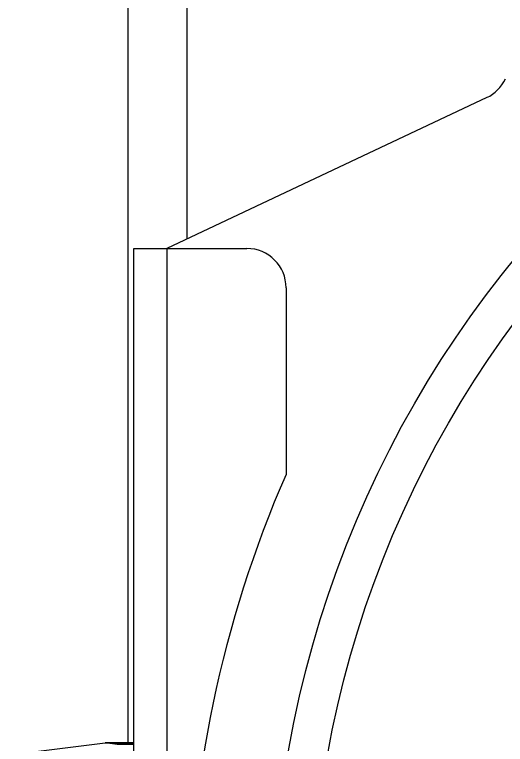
# Model space of a CAD drawing. Extents: x 17.3 to 113.1, y 4.8 to 84.5.
# Drawn here: x 49.711 to 51.276, y 36.527 to 38.852 of the extents above; entities that cross this region are included whole.
import ezdxf

# ---------------------------------------------------------------- set-up
doc = ezdxf.new("R2010")
doc.units = 0
doc.header["$MEASUREMENT"] = 0
doc.layers.add('OBJECT', color=7, linetype='CONTINUOUS')

msp = doc.modelspace()

# ---------------------------------------------------------------- linework, layer by layer
at = {"layer": 'OBJECT'}
for p, q in [((50.2597, 44.0865), (50.2597, 38.1363)), ((50.0717, 39.0915), (50.0717, 36.5315)), ((51.216, 38.5873), (50.1966, 38.1065)), ((50.0917, 38.1065), (50.1966, 38.1065)), ((50.0917, 33.7065), (50.0917, 38.1065)), ((50.1966, 38.1065), (50.1966, 33.7065)), ((50.1966, 38.1065), (50.4516, 38.1065)), ((50.5766, 37.9815), (50.5766, 37.3869)), ((49.7111, 36.496), (49.9996, 36.5315)), ((49.9997, 36.5315), (49.9996, 36.5315)), ((50.0917, 36.5315), (49.9997, 36.5315)), ((50.0383, 36.5268), (50.0001, 36.5314)), ((50.0001, 36.5314), (50.0917, 36.5314)), ((50.0917, 36.5268), (50.0383, 36.5268))]:
    msp.add_line(p, q, dxfattribs=at)
for centre, radius in [((53.9566, 35.9065), 3.425), ((53.9597, 35.9065), 3.3032)]:
    msp.add_circle(centre, radius, dxfattribs=at)
for centre, radius, start, end in [((51.1626, 38.7004), 0.125, 295.2532, 334.7468), ((50.4516, 37.9815), 0.125, 0, 90), ((53.9566, 35.9065), 3.69, 156.3466, 203.6534)]:
    msp.add_arc(centre, radius, start, end, dxfattribs=at)
for centre, major_axis, start_param, end_param in [((49.0217, 36.4115), (0.9787, 0.1198), 0.025792, 0.038881), ((49.9567, 36.5168), (0.0816, 0.01), 6.282798, 6.308978)]:
    msp.add_ellipse(centre, major_axis=major_axis, ratio=0.00637, start_param=start_param, end_param=end_param, dxfattribs=at)

doc.saveas('drawing.dxf')
